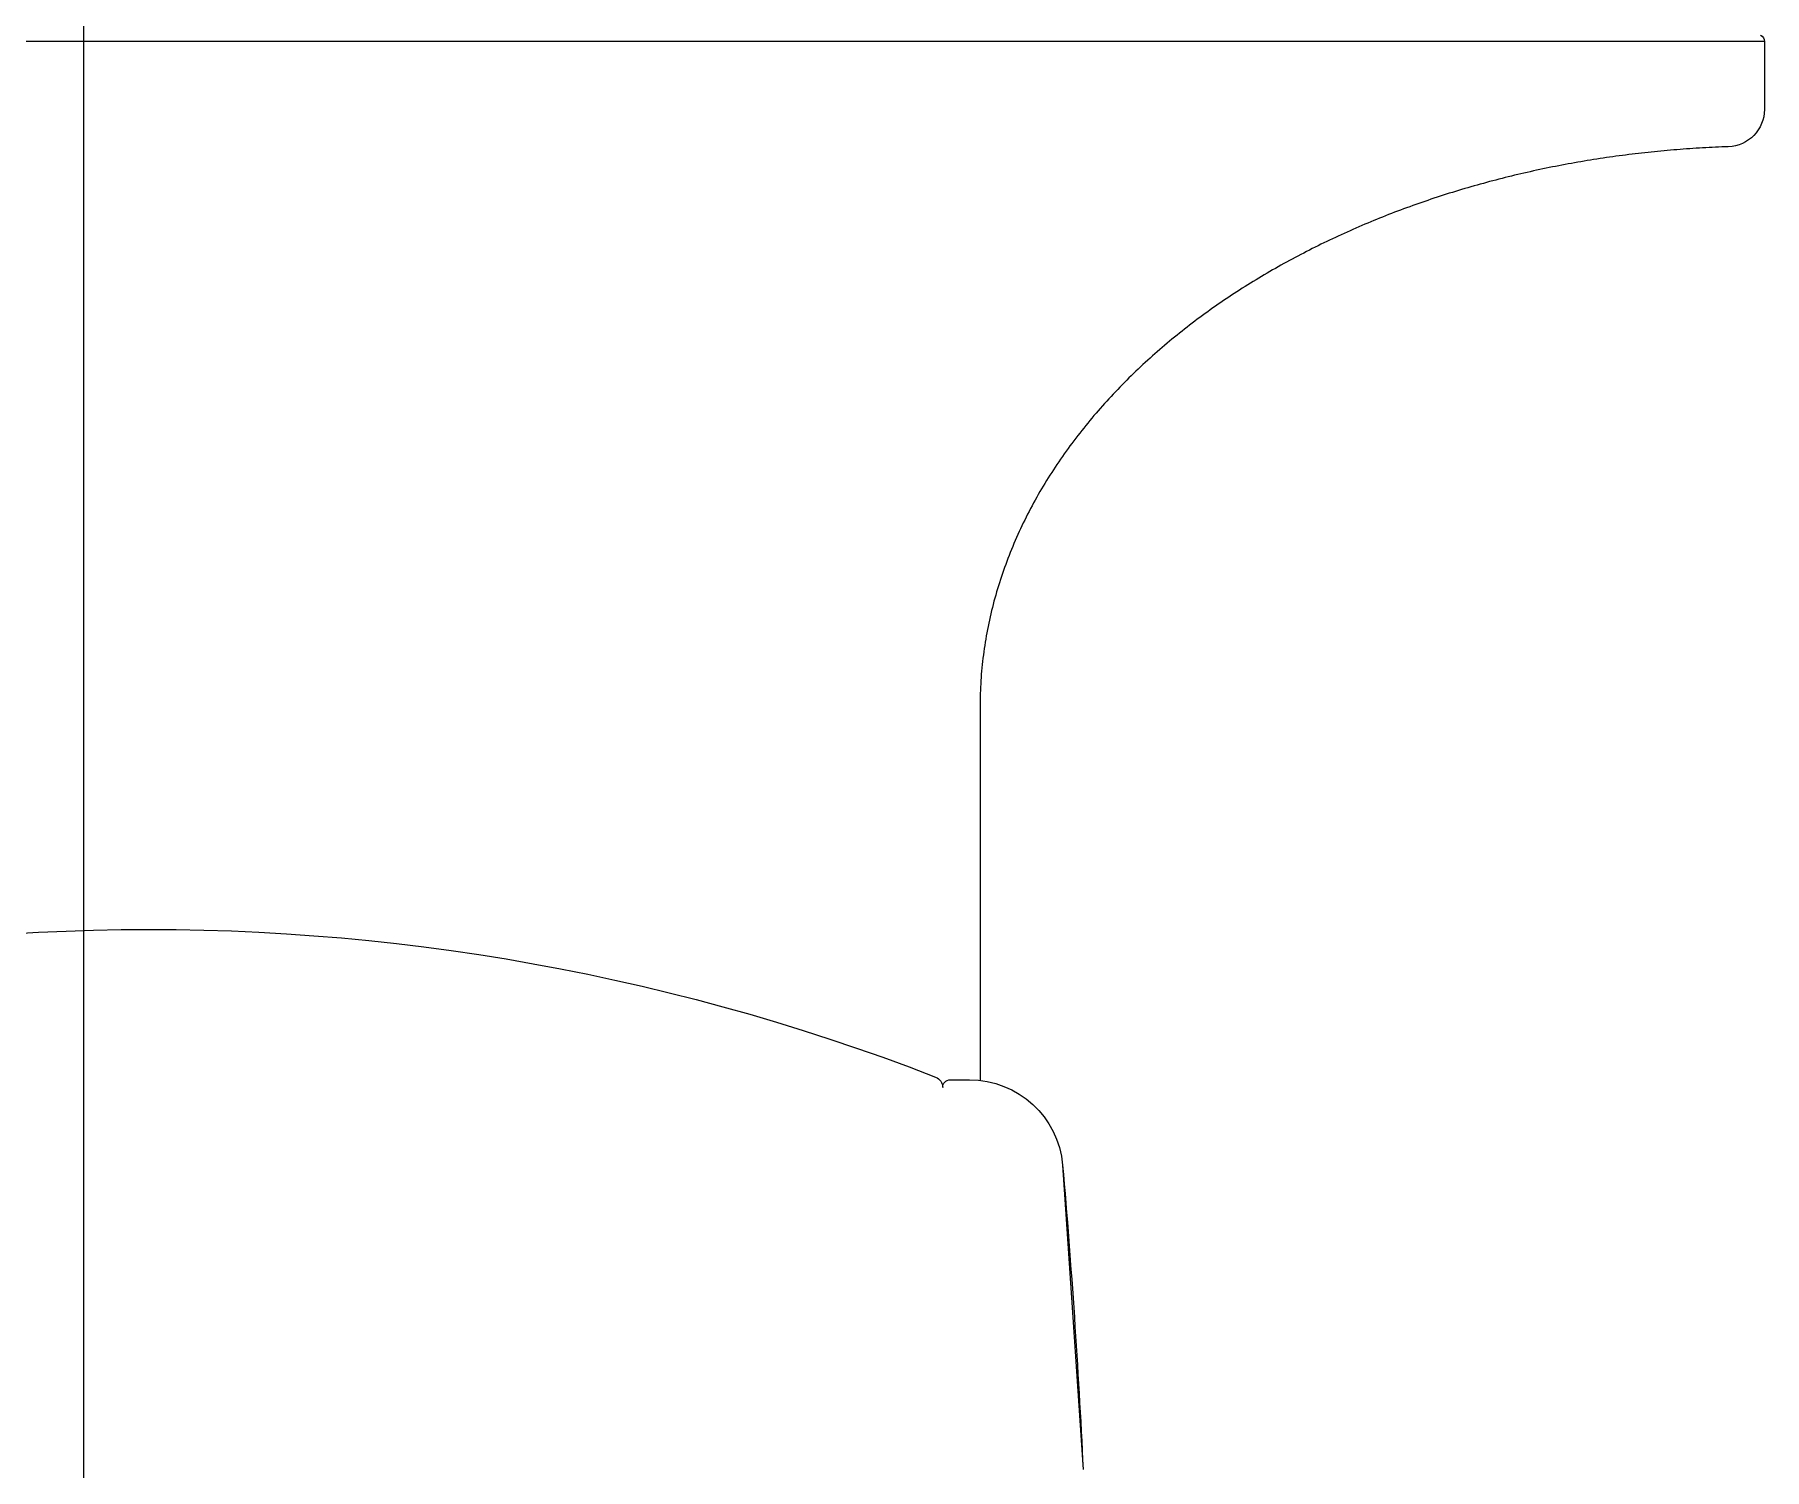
# Model space of a CAD drawing. Header units: millimetres. Extents: x 0 to 3800, y -67 to 2530.
# Drawn here: x 2341.45 to 2389, y 964.47 to 1003.91 of the extents above; entities that cross this region are included whole.
import ezdxf
from ezdxf.lldxf.tags import DXFTag

# ---------------------------------------------------------------- set-up
doc = ezdxf.new("R2010")
doc.units = ezdxf.units.MM
doc.layers.add('내부선 및 부속', color=4, linetype='Continuous')
doc.layers.add('중심선', color=1, linetype='DASHED')
tags = doc.linetypes.add('DASHDOT', pattern=[70, 31, -13, 13, -13]).pattern_tags.tags
tags[10:11] = [DXFTag(74, 4), DXFTag(75, 0), DXFTag(340, '0'), DXFTag(46, 0.0), DXFTag(50, 0.0), DXFTag(44, 0.0), DXFTag(45, 0.0)]
tags[8:9] = [DXFTag(74, 4), DXFTag(75, 0), DXFTag(340, '0'), DXFTag(46, 0.0), DXFTag(50, 0.0), DXFTag(44, 0.0), DXFTag(45, 0.0)]
tags[6:7] = [DXFTag(74, 4), DXFTag(75, 0), DXFTag(340, '0'), DXFTag(46, 0.0), DXFTag(50, 0.0), DXFTag(44, 0.0), DXFTag(45, 0.0)]
tags[4:5] = [DXFTag(74, 4), DXFTag(75, 0), DXFTag(340, '0'), DXFTag(46, 0.0), DXFTag(50, 0.0), DXFTag(44, 0.0), DXFTag(45, 0.0)]
tags = doc.linetypes.add('DASHED', pattern=[25.72, 12.86, -12.86]).pattern_tags.tags
tags[6:7] = [DXFTag(74, 4), DXFTag(75, 0), DXFTag(340, '0'), DXFTag(46, 0.0), DXFTag(50, 0.0), DXFTag(44, 0.0), DXFTag(45, 0.0)]
tags[4:5] = [DXFTag(74, 4), DXFTag(75, 0), DXFTag(340, '0'), DXFTag(46, 0.0), DXFTag(50, 0.0), DXFTag(44, 0.0), DXFTag(45, 0.0)]

msp = doc.modelspace()

# ---------------------------------------------------------------- linework, layer by layer
at = {"layer": '내부선 및 부속', "linetype": 'Continuous'}
for p, q in [((2388.996, 1003.719), (2296.606, 1003.719)), ((2388.996, 1003.719), (2388.996, 1001.854)), ((2388.996, 1003.719), (2388.996, 1001.854)), ((2367.438, 985.446), (2367.438, 975.164)), ((2366.617, 975.18), (2367.151, 975.18)), ((2369.708, 972.836), (2370.271, 964.471))]:
    msp.add_line(p, q, dxfattribs=at)
at = {"layer": '내부선 및 부속', "linetype": 'Continuous', "flags": 128}
for points in [[(2388.893, 1003.896, -0.267951), (2388.996, 1003.719)], [(2388.996, 1001.854, -0.404523), (2388.003, 1000.828)], [(2318.797, 973.443, -0.207521), (2366.215, 975.257)], [(2366.215, 975.257, -0.306651), (2366.412, 974.973)], [(2366.412, 974.973, -0.417034), (2366.617, 975.18)], [(2367.151, 975.18, -0.389073), (2369.708, 972.836)], [(2369.708, 972.836, -0.009694), (2370.271, 964.471)]]:
    msp.add_lwpolyline(points, format="xyb", dxfattribs=at)
msp.add_lwpolyline([(2388.003, 1000.827), (2387.915, 1000.824), (2387.827, 1000.821), (2387.738, 1000.817), (2387.65, 1000.813), (2387.562, 1000.809), (2387.474, 1000.805), (2387.385, 1000.8), (2387.297, 1000.795), (2387.209, 1000.79), (2387.12, 1000.785), (2387.032, 1000.779), (2386.944, 1000.773), (2386.856, 1000.767), (2386.767, 1000.761), (2386.679, 1000.754), (2386.591, 1000.747), (2386.503, 1000.74), (2386.414, 1000.733), (2386.326, 1000.725), (2386.238, 1000.717), (2386.15, 1000.709), (2386.062, 1000.7), (2385.973, 1000.691), (2385.885, 1000.682), (2385.797, 1000.673), (2385.709, 1000.663), (2385.621, 1000.654), (2385.533, 1000.643), (2385.445, 1000.633), (2385.357, 1000.623), (2385.269, 1000.612), (2385.181, 1000.6), (2385.093, 1000.589), (2385.005, 1000.577), (2384.917, 1000.565), (2384.829, 1000.553), (2384.742, 1000.541), (2384.654, 1000.528), (2384.566, 1000.515), (2384.478, 1000.502), (2384.391, 1000.488), (2384.303, 1000.474), (2384.216, 1000.46), (2384.128, 1000.446), (2384.041, 1000.431), (2383.953, 1000.417), (2383.866, 1000.401), (2383.778, 1000.386), (2383.691, 1000.37), (2383.604, 1000.354), (2383.517, 1000.338), (2383.43, 1000.322), (2383.342, 1000.305), (2383.255, 1000.288), (2383.168, 1000.271), (2383.081, 1000.253), (2382.995, 1000.235), (2382.908, 1000.217), (2382.821, 1000.199), (2382.734, 1000.18), (2382.648, 1000.161), (2382.561, 1000.142), (2382.475, 1000.122), (2382.388, 1000.103), (2382.302, 1000.083), (2382.215, 1000.062), (2382.129, 1000.042), (2382.043, 1000.021), (2381.957, 1000), (2381.871, 999.979), (2381.785, 999.957), (2381.699, 999.935), (2381.613, 999.913), (2381.528, 999.89), (2381.442, 999.868), (2381.356, 999.845), (2381.271, 999.821), (2381.185, 999.798), (2381.1, 999.774), (2381.015, 999.75), (2380.93, 999.725), (2380.845, 999.701), (2380.76, 999.676), (2380.675, 999.65), (2380.59, 999.625), (2380.505, 999.599), (2380.421, 999.573), (2380.336, 999.547), (2380.252, 999.52), (2380.167, 999.493), (2380.083, 999.466), (2379.999, 999.439), (2379.915, 999.411), (2379.831, 999.383), (2379.747, 999.354), (2379.664, 999.326), (2379.58, 999.297), (2379.496, 999.268), (2379.413, 999.238), (2379.33, 999.209), (2379.33, 999.209), (2379.247, 999.179), (2379.163, 999.148), (2379.081, 999.118), (2378.998, 999.087), (2378.915, 999.056), (2378.832, 999.025), (2378.75, 998.993), (2378.667, 998.961), (2378.585, 998.929), (2378.503, 998.896), (2378.421, 998.863), (2378.339, 998.83), (2378.257, 998.797), (2378.175, 998.763), (2378.094, 998.729), (2378.012, 998.695), (2377.931, 998.66), (2377.85, 998.625), (2377.769, 998.59), (2377.688, 998.554), (2377.607, 998.519), (2377.526, 998.483), (2377.446, 998.446), (2377.366, 998.41), (2377.285, 998.373), (2377.205, 998.335), (2377.125, 998.298), (2377.045, 998.26), (2376.966, 998.222), (2376.886, 998.183), (2376.807, 998.145), (2376.727, 998.106), (2376.648, 998.066), (2376.569, 998.027), (2376.49, 997.987), (2376.412, 997.947), (2376.333, 997.906), (2376.255, 997.865), (2376.176, 997.824), (2376.098, 997.783), (2376.02, 997.741), (2375.943, 997.699), (2375.865, 997.657), (2375.788, 997.614), (2375.71, 997.571), (2375.633, 997.528), (2375.556, 997.484), (2375.479, 997.44), (2375.403, 997.396), (2375.326, 997.352), (2375.25, 997.307), (2375.174, 997.262), (2375.098, 997.216), (2375.023, 997.17), (2374.947, 997.124), (2374.872, 997.078), (2374.797, 997.031), (2374.722, 996.984), (2374.647, 996.937), (2374.573, 996.889), (2374.498, 996.841), (2374.424, 996.793), (2374.351, 996.745), (2374.277, 996.696), (2374.203, 996.646), (2374.13, 996.597), (2374.057, 996.547), (2373.984, 996.497), (2373.912, 996.446), (2373.839, 996.395), (2373.767, 996.344), (2373.695, 996.293), (2373.624, 996.241), (2373.552, 996.189), (2373.481, 996.136), (2373.41, 996.084), (2373.34, 996.03), (2373.269, 995.977), (2373.199, 995.923), (2373.129, 995.869), (2373.059, 995.815), (2372.99, 995.76), (2372.921, 995.705), (2372.852, 995.649), (2372.783, 995.594), (2372.714, 995.538), (2372.646, 995.481), (2372.578, 995.425), (2372.511, 995.368), (2372.444, 995.31), (2372.377, 995.252), (2372.31, 995.194), (2372.243, 995.136), (2372.177, 995.077), (2372.111, 995.018), (2372.046, 994.959), (2371.981, 994.899), (2371.916, 994.839), (2371.851, 994.779), (2371.787, 994.718), (2371.787, 994.718), (2371.723, 994.657), (2371.659, 994.596), (2371.595, 994.534), (2371.532, 994.472), (2371.47, 994.41), (2371.407, 994.347), (2371.345, 994.284), (2371.283, 994.221), (2371.222, 994.157), (2371.161, 994.093), (2371.1, 994.029), (2371.04, 993.964), (2370.98, 993.899), (2370.92, 993.834), (2370.86, 993.769), (2370.801, 993.703), (2370.743, 993.636), (2370.685, 993.57), (2370.627, 993.503), (2370.569, 993.436), (2370.512, 993.368), (2370.455, 993.3), (2370.399, 993.232), (2370.343, 993.163), (2370.287, 993.094), (2370.232, 993.025), (2370.177, 992.956), (2370.123, 992.886), (2370.069, 992.816), (2370.016, 992.745), (2369.962, 992.674), (2369.91, 992.603), (2369.858, 992.532), (2369.806, 992.46), (2369.754, 992.388), (2369.703, 992.316), (2369.653, 992.243), (2369.603, 992.17), (2369.553, 992.097), (2369.504, 992.023), (2369.456, 991.949), (2369.408, 991.875), (2369.36, 991.8), (2369.313, 991.726), (2369.266, 991.65), (2369.22, 991.575), (2369.174, 991.499), (2369.129, 991.423), (2369.084, 991.347), (2369.04, 991.27), (2368.996, 991.193), (2368.953, 991.116), (2368.911, 991.038), (2368.869, 990.961), (2368.827, 990.882), (2368.786, 990.804), (2368.745, 990.725), (2368.705, 990.646), (2368.666, 990.567), (2368.627, 990.488), (2368.589, 990.408), (2368.551, 990.328), (2368.514, 990.247), (2368.477, 990.167), (2368.441, 990.086), (2368.406, 990.005), (2368.371, 989.923), (2368.336, 989.842), (2368.303, 989.76), (2368.27, 989.678), (2368.237, 989.596), (2368.205, 989.513), (2368.174, 989.43), (2368.143, 989.347), (2368.113, 989.264), (2368.083, 989.181), (2368.054, 989.097), (2368.026, 989.013), (2367.998, 988.929), (2367.971, 988.845), (2367.945, 988.76), (2367.919, 988.675), (2367.894, 988.59), (2367.869, 988.505), (2367.846, 988.42), (2367.822, 988.334), (2367.8, 988.249), (2367.778, 988.163), (2367.757, 988.077), (2367.736, 987.99), (2367.716, 987.904), (2367.697, 987.817), (2367.679, 987.731), (2367.661, 987.644), (2367.643, 987.557), (2367.627, 987.47), (2367.611, 987.383), (2367.596, 987.295), (2367.581, 987.208), (2367.568, 987.12), (2367.568, 987.12), (2367.554, 987.033), (2367.542, 986.945), (2367.53, 986.857), (2367.519, 986.769), (2367.509, 986.681), (2367.499, 986.593), (2367.49, 986.505), (2367.482, 986.417), (2367.474, 986.329), (2367.468, 986.24), (2367.461, 986.152), (2367.456, 986.064), (2367.451, 985.975), (2367.447, 985.887), (2367.444, 985.799), (2367.442, 985.71), (2367.44, 985.622), (2367.439, 985.534), (2367.438, 985.445), (2367.438, 985.445)], dxfattribs=at)
at = {"layer": '중심선', "linetype": 'DASHDOT'}
msp.add_line((2342.801, 1114.625), (2342.801, 659.136), dxfattribs=at)

doc.saveas('drawing.dxf')
